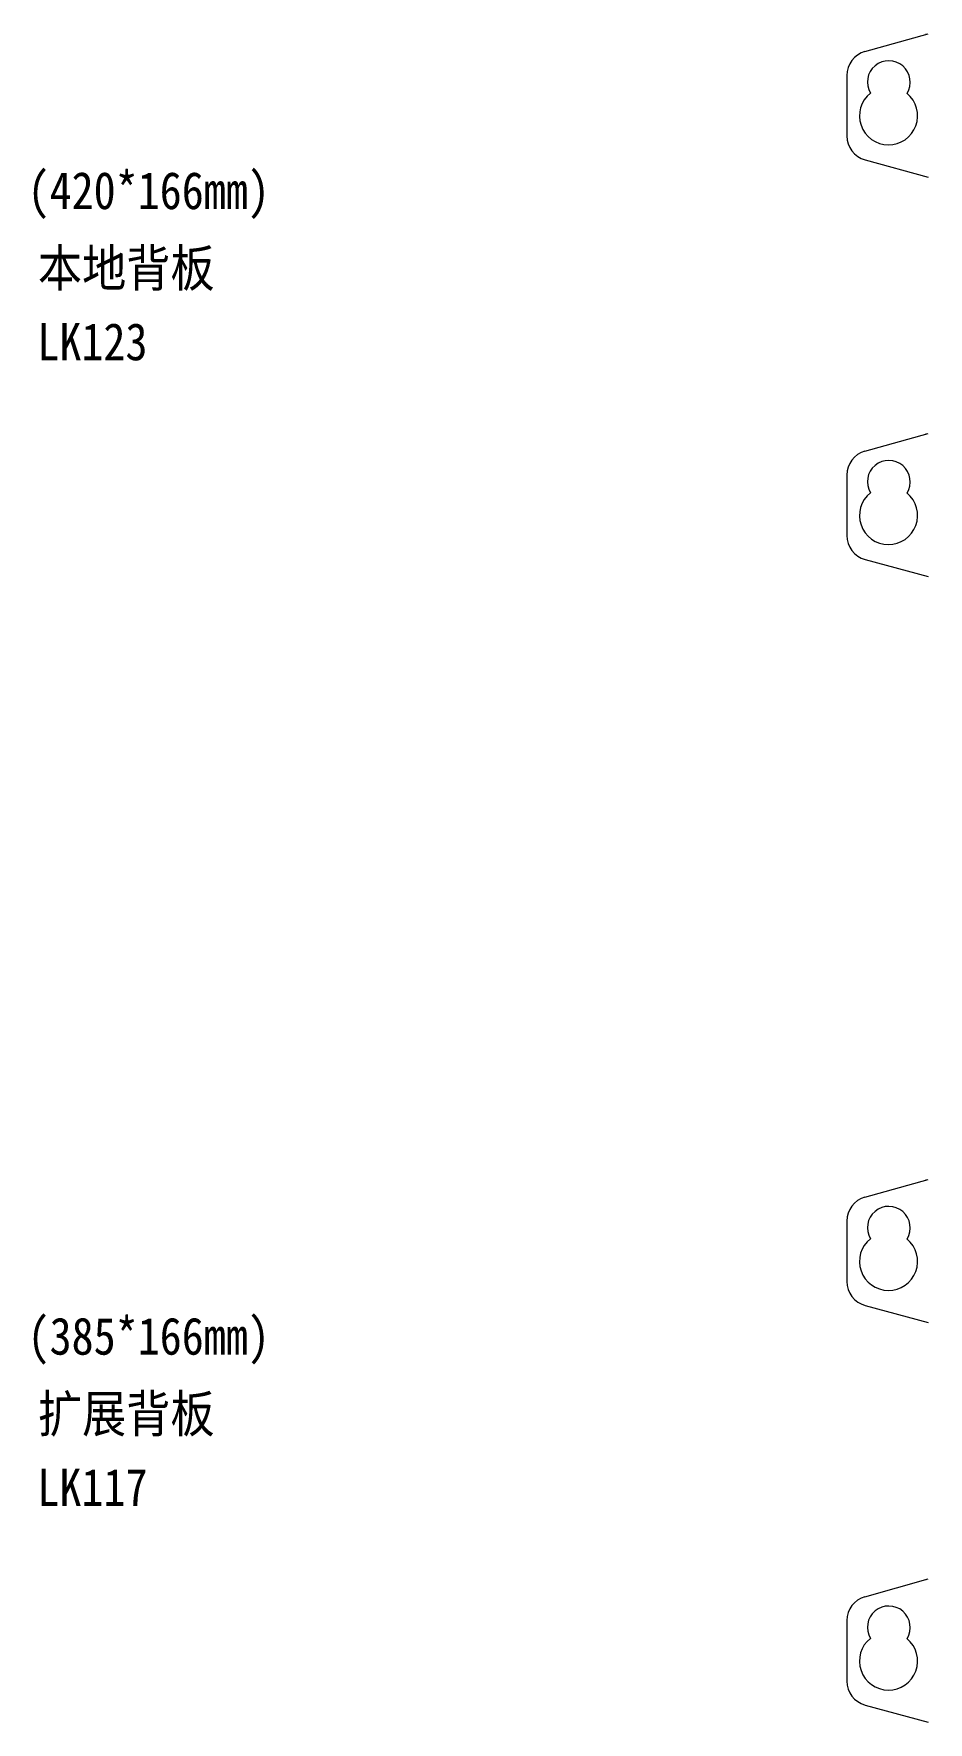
# Model space of a CAD drawing. Header units: millimetres. Extents: x 33157 to 59611, y -29750 to 1750.
# Drawn here: x 55375.5 to 55555.8, y 861.4 to 1202 of the extents above; entities that cross this region are included whole.
import ezdxf

# ---------------------------------------------------------------- set-up
doc = ezdxf.new("R2010")
doc.units = ezdxf.units.MM
doc.layers.get('0').update_dxf_attribs({"lineweight": 18})
doc.styles.add('STYLE1', font='')
doc.styles.get('STYLE1').set_extended_font_data('宋体')

msp = doc.modelspace()

# ---------------------------------------------------------------- linework, layer by layer
for p, q in [((55543.01, 1198.4), (55555.75, 1201.99)), ((55555.36, 1201.84), (55555.21, 1201.84)), ((55539.36, 1193.59), (55539.36, 1181.39)), ((55543.05, 1176.57), (55555.75, 1173.1)), ((55543.01, 1117.8), (55555.75, 1121.39)), ((55555.36, 1121.24), (55555.21, 1121.24)), ((55539.36, 1112.99), (55539.36, 1100.79)), ((55543.05, 1095.97), (55555.75, 1092.5)), ((55543.01, 967.35), (55555.75, 970.94)), ((55555.36, 970.79), (55555.21, 970.79)), ((55539.36, 962.54), (55539.36, 950.34)), ((55543.05, 945.51), (55555.75, 942.05)), ((55543.01, 886.75), (55555.75, 890.34)), ((55555.36, 890.18), (55555.21, 890.18)), ((55539.36, 881.94), (55539.36, 869.74)), ((55543.05, 864.91), (55555.75, 861.45))]:
    msp.add_line(p, q)
for centre, radius, start, end in [((55544.36, 1193.59), 5, 105.7247, 180), ((55547.81, 1192.23), 4.32, 328.3, 210.6524), ((55547.75, 1185.45), 5.86, 128.6083, 50.3442), ((55544.36, 1181.39), 5, 180, 254.7449), ((55544.36, 1112.99), 5, 105.7247, 180), ((55547.81, 1111.62), 4.32, 328.3, 210.6524), ((55547.75, 1104.84), 5.86, 128.6083, 50.3442), ((55544.36, 1100.79), 5, 180, 254.7449), ((55544.36, 962.54), 5, 105.7247, 180), ((55547.81, 961.17), 4.32, 328.3, 210.6524), ((55547.75, 954.39), 5.86, 128.6083, 50.3442), ((55544.36, 950.34), 5, 180, 254.7449), ((55544.36, 881.94), 5, 105.7247, 180), ((55547.81, 880.57), 4.32, 328.3, 210.6524), ((55547.75, 873.79), 5.86, 128.6083, 50.3442), ((55544.36, 869.74), 5, 180, 254.7449)]:
    msp.add_arc(centre, radius, start, end)

# ---------------------------------------------------------------- texts
at = {"color": 0, "style": 'STYLE1', "width": 0.87}
for s, p in [('(420*166mm)', (55374.24, 1166.63)), ('本地背板', (55376.33, 1150.98)), ('LK123', (55376.21, 1136.14)), ('(385*166mm)', (55374.24, 935.58)), ('扩展背板', (55376.33, 919.92)), ('LK117', (55376.21, 905.08))]:
    msp.add_text(s, height=7.5, dxfattribs=at).set_placement(p)

doc.saveas('drawing.dxf')
